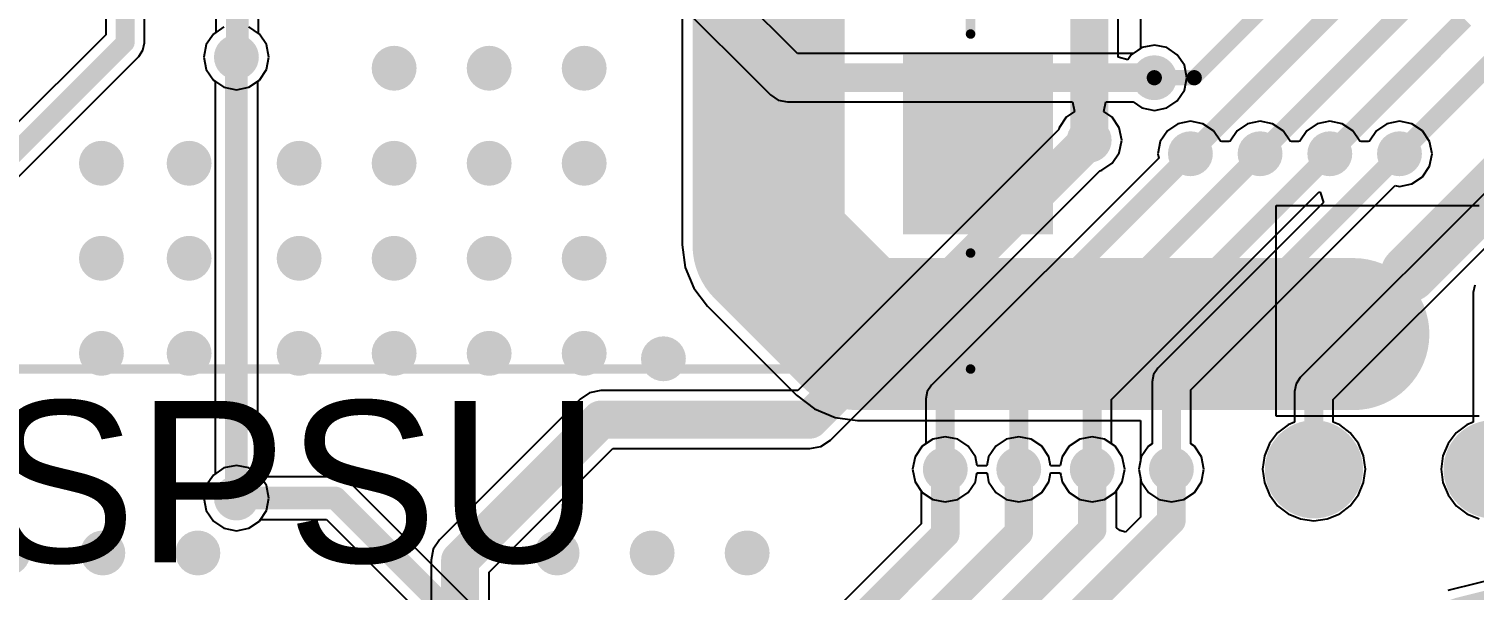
# Model space of a CAD drawing. Header units: millimetres. Extents: x -3 to 5381, y -54 to 5355.
# Drawn here: x 15.8 to 35.12, y -25.06 to -17.56 of the extents above; entities that cross this region are included whole.
import ezdxf

# ---------------------------------------------------------------- set-up
doc = ezdxf.new("R2010")
doc.units = ezdxf.units.MM
for name, color, linetype in [('BottomLayer', 5, 'Continuous'), ('BottomSolder', 6, 'Continuous'), ('Mechanical2', 216, 'Continuous'), ('PadHoleLayer', 156, 'Continuous'), ('TopLayer', 1, 'Continuous'), ('TopOverlay', 2, 'Continuous'), ('TopPaste', 8, 'Continuous'), ('TopSolder', 216, 'Continuous'), ('ViaHoleLayer', 16, 'Continuous')]:
    doc.layers.add(name, color=color, linetype=linetype)
doc.styles.add('Arial', font='', dxfattribs={"height": 0.2})
doc.styles.get('Arial').set_extended_font_data('Arial')

# ---------------------------------------------------------------- blocks, each defined once
blk = doc.blocks.new('TH_0_75_0_6_14')
at = {"layer": 'BottomLayer'}
h = blk.add_hatch(color=5, dxfattribs=at)
edge = h.paths.add_edge_path()
edge.add_arc((0, 0), 0.554, 0, 360)
at = {"layer": 'BottomSolder'}
h = blk.add_hatch(color=6, dxfattribs=at)
edge = h.paths.add_edge_path()
edge.add_arc((0, 0), 0.656, 0, 360)
at = {"layer": 'PadHoleLayer'}
h = blk.add_hatch(color=156, dxfattribs=at)
edge = h.paths.add_edge_path()
edge.add_arc((0, 0), 0.3, 0, 360)
at = {"layer": 'TopLayer'}
h = blk.add_hatch(color=1, dxfattribs=at)
edge = h.paths.add_edge_path()
edge.add_arc((0, 0), 0.554, 0, 360)
at = {"layer": 'TopSolder'}
h = blk.add_hatch(color=216, dxfattribs=at)
edge = h.paths.add_edge_path()
edge.add_arc((0, 0), 0.656, 0, 360)
blk = doc.blocks.new('TH_0_75_0_6_15')
at = {"layer": 'BottomLayer'}
h = blk.add_hatch(color=5, dxfattribs=at)
edge = h.paths.add_edge_path()
edge.add_arc((0, 0), 0.554, 0, 360)
at = {"layer": 'BottomSolder'}
h = blk.add_hatch(color=6, dxfattribs=at)
edge = h.paths.add_edge_path()
edge.add_arc((0, 0), 0.656, 0, 360)
at = {"layer": 'PadHoleLayer'}
h = blk.add_hatch(color=156, dxfattribs=at)
edge = h.paths.add_edge_path()
edge.add_arc((0, 0), 0.3, 0, 360)
at = {"layer": 'TopLayer'}
h = blk.add_hatch(color=1, dxfattribs=at)
edge = h.paths.add_edge_path()
edge.add_arc((0, 0), 0.554, 0, 360)
at = {"layer": 'TopSolder'}
h = blk.add_hatch(color=216, dxfattribs=at)
edge = h.paths.add_edge_path()
edge.add_arc((0, 0), 0.656, 0, 360)
blk = doc.blocks.new('FH12_30S_0_5SH_55__45')
at = {"layer": 'TopLayer'}
blk.add_hatch(color=1, dxfattribs=at).paths.add_polyline_path([(8.25, -0.525), (10.05, -0.525), (10.05, -2.725), (8.25, -2.725)])
at = {"layer": 'TopPaste'}
blk.add_hatch(color=8, dxfattribs=at).paths.add_polyline_path([(8.25, -0.525), (10.05, -0.525), (10.05, -2.725), (8.25, -2.725)])
at = {"layer": 'TopSolder'}
blk.add_hatch(color=216, dxfattribs=at).paths.add_polyline_path([(8.148, -0.423), (10.152, -0.423), (10.152, -2.827), (8.148, -2.827)])
at = {"layer": 'TopOverlay', "const_width": 0.127}
for points in [[(9.05, -0.148), (9.05, 0.975)], [(9.05, -4.625), (9.05, -3.075)], [(-9.05, -4.625), (9.05, -4.625)]]:
    blk.add_lwpolyline(points, dxfattribs=at)
at = {"layer": 'TopOverlay', "const_width": 0.0635}
for points in [[(9.018, -0.148, 1), (9.082, -0.148, 1)], [(9.018, -3.075, 1), (9.082, -3.075, 1)], [(9.018, -4.625, 1), (9.082, -4.625, 1)], [(9.018, -4.625, 1), (9.082, -4.625, 1)]]:
    blk.add_lwpolyline(points, format="xyb", close=True, dxfattribs=at)

msp = doc.modelspace()

# ---------------------------------------------------------------- hatches: boundary and pattern name
at = {"layer": 'BottomLayer'}
h = msp.add_hatch(color=5, dxfattribs=at)
edge = h.paths.add_edge_path()
edge.add_arc((18.575, -17.94), 0.3, 0, 360)
h = msp.add_hatch(color=5, dxfattribs=at)
edge = h.paths.add_edge_path()
edge.add_arc((20.683, -18.088), 0.3, 0, 360)
h = msp.add_hatch(color=5, dxfattribs=at)
edge = h.paths.add_edge_path()
edge.add_arc((21.953, -18.088), 0.3, 0, 360)
h = msp.add_hatch(color=5, dxfattribs=at)
edge = h.paths.add_edge_path()
edge.add_arc((23.223, -18.088), 0.3, 0, 360)
h = msp.add_hatch(color=5, dxfattribs=at)
edge = h.paths.add_edge_path()
edge.add_arc((30.843, -18.215), 0.3, 0, 360)
h = msp.add_hatch(color=5, dxfattribs=at)
edge = h.paths.add_edge_path()
edge.add_arc((29.972, -19.05), 0.3, 0, 360)
h = msp.add_hatch(color=5, dxfattribs=at)
edge = h.paths.add_edge_path()
edge.add_arc((16.771, -19.358), 0.3, 0, 360)
h = msp.add_hatch(color=5, dxfattribs=at)
edge = h.paths.add_edge_path()
edge.add_arc((17.943, -19.358), 0.3, 0, 360)
h = msp.add_hatch(color=5, dxfattribs=at)
edge = h.paths.add_edge_path()
edge.add_arc((19.413, -19.358), 0.3, 0, 360)
h = msp.add_hatch(color=5, dxfattribs=at)
edge = h.paths.add_edge_path()
edge.add_arc((20.683, -19.358), 0.3, 0, 360)
h = msp.add_hatch(color=5, dxfattribs=at)
edge = h.paths.add_edge_path()
edge.add_arc((21.953, -19.358), 0.3, 0, 360)
h = msp.add_hatch(color=5, dxfattribs=at)
edge = h.paths.add_edge_path()
edge.add_arc((23.223, -19.358), 0.3, 0, 360)
h = msp.add_hatch(color=5, dxfattribs=at)
edge = h.paths.add_edge_path()
edge.add_arc((31.325, -19.231), 0.3, 0, 360)
h = msp.add_hatch(color=5, dxfattribs=at)
edge = h.paths.add_edge_path()
edge.add_arc((32.256, -19.231), 0.3, 0, 360)
h = msp.add_hatch(color=5, dxfattribs=at)
edge = h.paths.add_edge_path()
edge.add_arc((33.188, -19.231), 0.3, 0, 360)
h = msp.add_hatch(color=5, dxfattribs=at)
edge = h.paths.add_edge_path()
edge.add_arc((34.119, -19.231), 0.3, 0, 360)
h = msp.add_hatch(color=5, dxfattribs=at)
edge = h.paths.add_edge_path()
edge.add_arc((16.771, -20.628), 0.3, 0, 360)
h = msp.add_hatch(color=5, dxfattribs=at)
edge = h.paths.add_edge_path()
edge.add_arc((17.943, -20.628), 0.3, 0, 360)
h = msp.add_hatch(color=5, dxfattribs=at)
edge = h.paths.add_edge_path()
edge.add_arc((19.413, -20.628), 0.3, 0, 360)
h = msp.add_hatch(color=5, dxfattribs=at)
edge = h.paths.add_edge_path()
edge.add_arc((20.683, -20.628), 0.3, 0, 360)
h = msp.add_hatch(color=5, dxfattribs=at)
edge = h.paths.add_edge_path()
edge.add_arc((21.953, -20.628), 0.3, 0, 360)
h = msp.add_hatch(color=5, dxfattribs=at)
edge = h.paths.add_edge_path()
edge.add_arc((23.223, -20.628), 0.3, 0, 360)
h = msp.add_hatch(color=5, dxfattribs=at)
edge = h.paths.add_edge_path()
edge.add_arc((16.771, -21.898), 0.3, 0, 360)
h = msp.add_hatch(color=5, dxfattribs=at)
edge = h.paths.add_edge_path()
edge.add_arc((17.943, -21.898), 0.3, 0, 360)
h = msp.add_hatch(color=5, dxfattribs=at)
edge = h.paths.add_edge_path()
edge.add_arc((19.413, -21.898), 0.3, 0, 360)
h = msp.add_hatch(color=5, dxfattribs=at)
edge = h.paths.add_edge_path()
edge.add_arc((20.683, -21.898), 0.3, 0, 360)
h = msp.add_hatch(color=5, dxfattribs=at)
edge = h.paths.add_edge_path()
edge.add_arc((21.953, -21.898), 0.3, 0, 360)
h = msp.add_hatch(color=5, dxfattribs=at)
edge = h.paths.add_edge_path()
edge.add_arc((23.223, -21.898), 0.3, 0, 360)
h = msp.add_hatch(color=5, dxfattribs=at)
edge = h.paths.add_edge_path()
edge.add_arc((24.282, -21.971), 0.3, 0, 360)
h = msp.add_hatch(color=5, dxfattribs=at)
edge = h.paths.add_edge_path()
edge.add_arc((28.049, -23.448), 0.3, 0, 360)
h = msp.add_hatch(color=5, dxfattribs=at)
edge = h.paths.add_edge_path()
edge.add_arc((29.031, -23.448), 0.3, 0, 360)
h = msp.add_hatch(color=5, dxfattribs=at)
edge = h.paths.add_edge_path()
edge.add_arc((30.013, -23.448), 0.3, 0, 360)
h = msp.add_hatch(color=5, dxfattribs=at)
edge = h.paths.add_edge_path()
edge.add_arc((31.071, -23.448), 0.3, 0, 360)
h = msp.add_hatch(color=5, dxfattribs=at)
edge = h.paths.add_edge_path()
edge.add_arc((18.575, -23.832), 0.3, 0, 360)
h = msp.add_hatch(color=5, dxfattribs=at)
edge = h.paths.add_edge_path()
edge.add_arc((15.52, -24.566), 0.3, 0, 360)
h = msp.add_hatch(color=5, dxfattribs=at)
edge = h.paths.add_edge_path()
edge.add_arc((16.79, -24.566), 0.3, 0, 360)
h = msp.add_hatch(color=5, dxfattribs=at)
edge = h.paths.add_edge_path()
edge.add_arc((18.06, -24.566), 0.3, 0, 360)
h = msp.add_hatch(color=5, dxfattribs=at)
edge = h.paths.add_edge_path()
edge.add_arc((22.861, -24.566), 0.3, 0, 360)
h = msp.add_hatch(color=5, dxfattribs=at)
edge = h.paths.add_edge_path()
edge.add_arc((24.131, -24.566), 0.3, 0, 360)
h = msp.add_hatch(color=5, dxfattribs=at)
edge = h.paths.add_edge_path()
edge.add_arc((25.401, -24.566), 0.3, 0, 360)
at = {"layer": 'TopLayer'}
h = msp.add_hatch(color=1, dxfattribs=at)
edge = h.paths.add_edge_path()
edge.add_arc((18.575, -17.94), 0.3, 0, 360)
h = msp.add_hatch(color=1, dxfattribs=at)
edge = h.paths.add_edge_path()
edge.add_arc((20.683, -18.088), 0.3, 0, 360)
h = msp.add_hatch(color=1, dxfattribs=at)
edge = h.paths.add_edge_path()
edge.add_arc((21.953, -18.088), 0.3, 0, 360)
h = msp.add_hatch(color=1, dxfattribs=at)
edge = h.paths.add_edge_path()
edge.add_arc((23.223, -18.088), 0.3, 0, 360)
h = msp.add_hatch(color=1, dxfattribs=at)
edge = h.paths.add_edge_path()
edge.add_arc((30.843, -18.215), 0.3, 0, 360)
h = msp.add_hatch(color=1, dxfattribs=at)
edge = h.paths.add_edge_path()
edge.add_arc((29.972, -19.05), 0.3, 0, 360)
h = msp.add_hatch(color=1, dxfattribs=at)
edge = h.paths.add_edge_path()
edge.add_arc((16.771, -19.358), 0.3, 0, 360)
h = msp.add_hatch(color=1, dxfattribs=at)
edge = h.paths.add_edge_path()
edge.add_arc((17.943, -19.358), 0.3, 0, 360)
h = msp.add_hatch(color=1, dxfattribs=at)
edge = h.paths.add_edge_path()
edge.add_arc((19.413, -19.358), 0.3, 0, 360)
h = msp.add_hatch(color=1, dxfattribs=at)
edge = h.paths.add_edge_path()
edge.add_arc((20.683, -19.358), 0.3, 0, 360)
h = msp.add_hatch(color=1, dxfattribs=at)
edge = h.paths.add_edge_path()
edge.add_arc((21.953, -19.358), 0.3, 0, 360)
h = msp.add_hatch(color=1, dxfattribs=at)
edge = h.paths.add_edge_path()
edge.add_arc((23.223, -19.358), 0.3, 0, 360)
h = msp.add_hatch(color=1, dxfattribs=at)
edge = h.paths.add_edge_path()
edge.add_arc((31.325, -19.231), 0.3, 0, 360)
h = msp.add_hatch(color=1, dxfattribs=at)
edge = h.paths.add_edge_path()
edge.add_arc((32.256, -19.231), 0.3, 0, 360)
h = msp.add_hatch(color=1, dxfattribs=at)
edge = h.paths.add_edge_path()
edge.add_arc((33.188, -19.231), 0.3, 0, 360)
h = msp.add_hatch(color=1, dxfattribs=at)
edge = h.paths.add_edge_path()
edge.add_arc((34.119, -19.231), 0.3, 0, 360)
h = msp.add_hatch(color=1, dxfattribs=at)
edge = h.paths.add_edge_path()
edge.add_arc((16.771, -20.628), 0.3, 0, 360)
h = msp.add_hatch(color=1, dxfattribs=at)
edge = h.paths.add_edge_path()
edge.add_arc((17.943, -20.628), 0.3, 0, 360)
h = msp.add_hatch(color=1, dxfattribs=at)
edge = h.paths.add_edge_path()
edge.add_arc((19.413, -20.628), 0.3, 0, 360)
h = msp.add_hatch(color=1, dxfattribs=at)
edge = h.paths.add_edge_path()
edge.add_arc((20.683, -20.628), 0.3, 0, 360)
h = msp.add_hatch(color=1, dxfattribs=at)
edge = h.paths.add_edge_path()
edge.add_arc((21.953, -20.628), 0.3, 0, 360)
h = msp.add_hatch(color=1, dxfattribs=at)
edge = h.paths.add_edge_path()
edge.add_arc((23.223, -20.628), 0.3, 0, 360)
h = msp.add_hatch(color=1, dxfattribs=at)
edge = h.paths.add_edge_path()
edge.add_arc((16.771, -21.898), 0.3, 0, 360)
h = msp.add_hatch(color=1, dxfattribs=at)
edge = h.paths.add_edge_path()
edge.add_arc((17.943, -21.898), 0.3, 0, 360)
h = msp.add_hatch(color=1, dxfattribs=at)
edge = h.paths.add_edge_path()
edge.add_arc((19.413, -21.898), 0.3, 0, 360)
h = msp.add_hatch(color=1, dxfattribs=at)
edge = h.paths.add_edge_path()
edge.add_arc((20.683, -21.898), 0.3, 0, 360)
h = msp.add_hatch(color=1, dxfattribs=at)
edge = h.paths.add_edge_path()
edge.add_arc((21.953, -21.898), 0.3, 0, 360)
h = msp.add_hatch(color=1, dxfattribs=at)
edge = h.paths.add_edge_path()
edge.add_arc((23.223, -21.898), 0.3, 0, 360)
h = msp.add_hatch(color=1, dxfattribs=at)
edge = h.paths.add_edge_path()
edge.add_arc((24.282, -21.971), 0.3, 0, 360)
h = msp.add_hatch(color=1, dxfattribs=at)
edge = h.paths.add_edge_path()
edge.add_arc((28.049, -23.448), 0.3, 0, 360)
h = msp.add_hatch(color=1, dxfattribs=at)
edge = h.paths.add_edge_path()
edge.add_arc((29.031, -23.448), 0.3, 0, 360)
h = msp.add_hatch(color=1, dxfattribs=at)
edge = h.paths.add_edge_path()
edge.add_arc((30.013, -23.448), 0.3, 0, 360)
h = msp.add_hatch(color=1, dxfattribs=at)
edge = h.paths.add_edge_path()
edge.add_arc((31.071, -23.448), 0.3, 0, 360)
h = msp.add_hatch(color=1, dxfattribs=at)
edge = h.paths.add_edge_path()
edge.add_arc((18.575, -23.832), 0.3, 0, 360)
h = msp.add_hatch(color=1, dxfattribs=at)
edge = h.paths.add_edge_path()
edge.add_arc((15.52, -24.566), 0.3, 0, 360)
h = msp.add_hatch(color=1, dxfattribs=at)
edge = h.paths.add_edge_path()
edge.add_arc((16.79, -24.566), 0.3, 0, 360)
h = msp.add_hatch(color=1, dxfattribs=at)
edge = h.paths.add_edge_path()
edge.add_arc((18.06, -24.566), 0.3, 0, 360)
h = msp.add_hatch(color=1, dxfattribs=at)
edge = h.paths.add_edge_path()
edge.add_arc((22.861, -24.566), 0.3, 0, 360)
h = msp.add_hatch(color=1, dxfattribs=at)
edge = h.paths.add_edge_path()
edge.add_arc((24.131, -24.566), 0.3, 0, 360)
h = msp.add_hatch(color=1, dxfattribs=at)
edge = h.paths.add_edge_path()
edge.add_arc((25.401, -24.566), 0.3, 0, 360)
at = {"layer": 'ViaHoleLayer'}
h = msp.add_hatch(color=16, dxfattribs=at)
edge = h.paths.add_edge_path()
edge.add_arc((18.575, -17.94), 0.15, 0, 360)
h = msp.add_hatch(color=16, dxfattribs=at)
edge = h.paths.add_edge_path()
edge.add_arc((20.683, -18.088), 0.15, 0, 360)
h = msp.add_hatch(color=16, dxfattribs=at)
edge = h.paths.add_edge_path()
edge.add_arc((21.953, -18.088), 0.15, 0, 360)
h = msp.add_hatch(color=16, dxfattribs=at)
edge = h.paths.add_edge_path()
edge.add_arc((23.223, -18.088), 0.15, 0, 360)
h = msp.add_hatch(color=16, dxfattribs=at)
edge = h.paths.add_edge_path()
edge.add_arc((30.843, -18.215), 0.15, 0, 360)
h = msp.add_hatch(color=16, dxfattribs=at)
edge = h.paths.add_edge_path()
edge.add_arc((29.972, -19.05), 0.15, 0, 360)
h = msp.add_hatch(color=16, dxfattribs=at)
edge = h.paths.add_edge_path()
edge.add_arc((31.325, -19.231), 0.15, 0, 360)
h = msp.add_hatch(color=16, dxfattribs=at)
edge = h.paths.add_edge_path()
edge.add_arc((32.256, -19.231), 0.15, 0, 360)
h = msp.add_hatch(color=16, dxfattribs=at)
edge = h.paths.add_edge_path()
edge.add_arc((33.188, -19.231), 0.15, 0, 360)
h = msp.add_hatch(color=16, dxfattribs=at)
edge = h.paths.add_edge_path()
edge.add_arc((34.119, -19.231), 0.15, 0, 360)
h = msp.add_hatch(color=16, dxfattribs=at)
edge = h.paths.add_edge_path()
edge.add_arc((16.771, -19.358), 0.15, 0, 360)
h = msp.add_hatch(color=16, dxfattribs=at)
edge = h.paths.add_edge_path()
edge.add_arc((17.943, -19.358), 0.15, 0, 360)
h = msp.add_hatch(color=16, dxfattribs=at)
edge = h.paths.add_edge_path()
edge.add_arc((19.413, -19.358), 0.15, 0, 360)
h = msp.add_hatch(color=16, dxfattribs=at)
edge = h.paths.add_edge_path()
edge.add_arc((20.683, -19.358), 0.15, 0, 360)
h = msp.add_hatch(color=16, dxfattribs=at)
edge = h.paths.add_edge_path()
edge.add_arc((21.953, -19.358), 0.15, 0, 360)
h = msp.add_hatch(color=16, dxfattribs=at)
edge = h.paths.add_edge_path()
edge.add_arc((23.223, -19.358), 0.15, 0, 360)
h = msp.add_hatch(color=16, dxfattribs=at)
edge = h.paths.add_edge_path()
edge.add_arc((16.771, -20.628), 0.15, 0, 360)
h = msp.add_hatch(color=16, dxfattribs=at)
edge = h.paths.add_edge_path()
edge.add_arc((17.943, -20.628), 0.15, 0, 360)
h = msp.add_hatch(color=16, dxfattribs=at)
edge = h.paths.add_edge_path()
edge.add_arc((19.413, -20.628), 0.15, 0, 360)
h = msp.add_hatch(color=16, dxfattribs=at)
edge = h.paths.add_edge_path()
edge.add_arc((20.683, -20.628), 0.15, 0, 360)
h = msp.add_hatch(color=16, dxfattribs=at)
edge = h.paths.add_edge_path()
edge.add_arc((21.953, -20.628), 0.15, 0, 360)
h = msp.add_hatch(color=16, dxfattribs=at)
edge = h.paths.add_edge_path()
edge.add_arc((23.223, -20.628), 0.15, 0, 360)
h = msp.add_hatch(color=16, dxfattribs=at)
edge = h.paths.add_edge_path()
edge.add_arc((16.771, -21.898), 0.15, 0, 360)
h = msp.add_hatch(color=16, dxfattribs=at)
edge = h.paths.add_edge_path()
edge.add_arc((17.943, -21.898), 0.15, 0, 360)
h = msp.add_hatch(color=16, dxfattribs=at)
edge = h.paths.add_edge_path()
edge.add_arc((19.413, -21.898), 0.15, 0, 360)
h = msp.add_hatch(color=16, dxfattribs=at)
edge = h.paths.add_edge_path()
edge.add_arc((20.683, -21.898), 0.15, 0, 360)
h = msp.add_hatch(color=16, dxfattribs=at)
edge = h.paths.add_edge_path()
edge.add_arc((21.953, -21.898), 0.15, 0, 360)
h = msp.add_hatch(color=16, dxfattribs=at)
edge = h.paths.add_edge_path()
edge.add_arc((23.223, -21.898), 0.15, 0, 360)
h = msp.add_hatch(color=16, dxfattribs=at)
edge = h.paths.add_edge_path()
edge.add_arc((24.282, -21.971), 0.15, 0, 360)
h = msp.add_hatch(color=16, dxfattribs=at)
edge = h.paths.add_edge_path()
edge.add_arc((28.049, -23.448), 0.15, 0, 360)
h = msp.add_hatch(color=16, dxfattribs=at)
edge = h.paths.add_edge_path()
edge.add_arc((29.031, -23.448), 0.15, 0, 360)
h = msp.add_hatch(color=16, dxfattribs=at)
edge = h.paths.add_edge_path()
edge.add_arc((30.013, -23.448), 0.15, 0, 360)
h = msp.add_hatch(color=16, dxfattribs=at)
edge = h.paths.add_edge_path()
edge.add_arc((31.071, -23.448), 0.15, 0, 360)
h = msp.add_hatch(color=16, dxfattribs=at)
edge = h.paths.add_edge_path()
edge.add_arc((18.575, -23.832), 0.15, 0, 360)
h = msp.add_hatch(color=16, dxfattribs=at)
edge = h.paths.add_edge_path()
edge.add_arc((16.79, -24.566), 0.15, 0, 360)
h = msp.add_hatch(color=16, dxfattribs=at)
edge = h.paths.add_edge_path()
edge.add_arc((18.06, -24.566), 0.15, 0, 360)
h = msp.add_hatch(color=16, dxfattribs=at)
edge = h.paths.add_edge_path()
edge.add_arc((22.861, -24.566), 0.15, 0, 360)
h = msp.add_hatch(color=16, dxfattribs=at)
edge = h.paths.add_edge_path()
edge.add_arc((24.131, -24.566), 0.15, 0, 360)
h = msp.add_hatch(color=16, dxfattribs=at)
edge = h.paths.add_edge_path()
edge.add_arc((25.401, -24.566), 0.15, 0, 360)

# ---------------------------------------------------------------- linework, layer by layer
at = {"layer": 'BottomLayer'}
for p, q in [((26.074, -17.892), (23.705, -15.523)), ((23.342, -16.075), (25.711, -18.444)), ((38.105, -16.911), (32.793, -22.223)), ((33.235, -22.514), (38.839, -16.91)), ((18.409, -17.537), (18.267, -17.632)), ((18.883, -17.632), (18.742, -17.537)), ((18.267, -17.632), (18.173, -17.773)), ((18.977, -17.773), (18.883, -17.632)), ((18.173, -17.773), (18.14, -17.94)), ((18.14, -17.94), (18.173, -18.106)), ((19.01, -17.94), (18.977, -17.773)), ((18.977, -18.106), (19.01, -17.94)), ((30.558, -17.892), (26.074, -17.892)), ((30.676, -17.813), (30.558, -17.892)), ((30.843, -17.78), (30.676, -17.813)), ((31.009, -17.813), (30.843, -17.78)), ((31.15, -17.908), (31.009, -17.813)), ((31.245, -18.049), (31.15, -17.908)), ((18.173, -18.106), (18.267, -18.247)), ((18.883, -18.247), (18.977, -18.106)), ((31.278, -18.215), (31.245, -18.049)), ((18.267, -18.247), (18.29, -18.263)), ((18.29, -18.263), (18.29, -23.509)), ((18.86, -18.263), (18.883, -18.247)), ((18.86, -23.509), (18.86, -18.263)), ((31.245, -18.382), (31.278, -18.215)), ((25.711, -18.444), (25.816, -18.514)), ((25.816, -18.514), (25.94, -18.539)), ((25.94, -18.539), (29.75, -18.539)), ((29.75, -18.539), (29.778, -18.666)), ((30.166, -18.666), (30.194, -18.539)), ((30.194, -18.539), (30.558, -18.539)), ((30.558, -18.539), (30.676, -18.618)), ((31.009, -18.618), (31.15, -18.523)), ((31.15, -18.523), (31.245, -18.382)), ((29.778, -18.666), (29.664, -18.742)), ((30.28, -18.742), (30.166, -18.666)), ((30.676, -18.618), (30.843, -18.651)), ((30.843, -18.651), (31.009, -18.618)), ((29.565, -18.908), (26.077, -22.395)), ((29.57, -18.883), (29.565, -18.908)), ((29.664, -18.742), (29.57, -18.883)), ((30.374, -18.883), (30.28, -18.742)), ((30.407, -19.05), (30.374, -18.883)), ((31.017, -18.924), (30.923, -19.065)), ((31.159, -18.829), (31.017, -18.924)), ((31.325, -18.796), (31.159, -18.829)), ((31.492, -18.829), (31.325, -18.796)), ((31.633, -18.924), (31.492, -18.829)), ((31.725, -19.062), (31.633, -18.924)), ((31.949, -18.924), (31.856, -19.062)), ((32.09, -18.829), (31.949, -18.924)), ((32.256, -18.796), (32.09, -18.829)), ((32.423, -18.829), (32.256, -18.796)), ((32.564, -18.924), (32.423, -18.829)), ((32.657, -19.062), (32.564, -18.924)), ((32.88, -18.924), (32.788, -19.062)), ((33.021, -18.829), (32.88, -18.924)), ((33.188, -18.796), (33.021, -18.829)), ((33.354, -18.829), (33.188, -18.796)), ((33.496, -18.924), (33.354, -18.829)), ((33.588, -19.062), (33.496, -18.924)), ((33.811, -18.924), (33.719, -19.062)), ((33.952, -18.829), (33.811, -18.924)), ((34.119, -18.796), (33.952, -18.829)), ((34.286, -18.829), (34.119, -18.796)), ((34.427, -18.924), (34.286, -18.829)), ((34.521, -19.065), (34.427, -18.924)), ((30.374, -19.217), (30.407, -19.05)), ((30.923, -19.065), (30.89, -19.231)), ((31.743, -19.065), (31.725, -19.062)), ((31.839, -19.065), (31.743, -19.065)), ((31.856, -19.062), (31.839, -19.065)), ((32.674, -19.065), (32.657, -19.062)), ((32.77, -19.065), (32.674, -19.065)), ((32.788, -19.062), (32.77, -19.065)), ((33.606, -19.065), (33.588, -19.062)), ((33.701, -19.065), (33.606, -19.065)), ((33.719, -19.062), (33.701, -19.065)), ((34.554, -19.231), (34.521, -19.065)), ((30.901, -19.289), (27.865, -22.325)), ((30.28, -19.358), (30.374, -19.217)), ((30.89, -19.231), (30.901, -19.289)), ((34.521, -19.398), (34.554, -19.231)), ((26.513, -23.058), (30.114, -19.457)), ((30.114, -19.457), (30.139, -19.452)), ((30.139, -19.452), (30.28, -19.358)), ((34.427, -19.539), (34.521, -19.398)), ((31.33, -22.387), (34.061, -19.655)), ((34.061, -19.655), (34.119, -19.667)), ((34.119, -19.667), (34.286, -19.634)), ((34.286, -19.634), (34.427, -19.539)), ((30.272, -22.514), (33.044, -19.742)), ((33.102, -19.882), (30.888, -22.096)), ((33.044, -19.742), (33.06, -19.745)), ((33.06, -19.745), (33.102, -19.882)), ((35.124, -20.986), (35.105, -21.086)), ((35.105, -21.086), (35.105, -22.818)), ((30.832, -22.18), (30.812, -22.279)), ((30.888, -22.096), (30.832, -22.18)), ((23.444, -22.395), (23.296, -22.425)), ((26.077, -22.395), (23.444, -22.395)), ((27.865, -22.325), (27.809, -22.409)), ((30.812, -22.279), (30.812, -23.107)), ((31.33, -23.107), (31.33, -22.387)), ((32.737, -22.307), (32.717, -22.406)), ((32.793, -22.223), (32.737, -22.307)), ((23.17, -22.509), (21.29, -24.389)), ((23.296, -22.425), (23.17, -22.509)), ((27.809, -22.409), (27.79, -22.508)), ((27.79, -22.508), (27.79, -23.107)), ((30.272, -23.107), (30.272, -22.514)), ((32.717, -22.406), (32.717, -22.818)), ((33.235, -22.818), (33.235, -22.514)), ((32.49, -22.962), (32.381, -23.104)), ((32.633, -22.853), (32.49, -22.962)), ((32.717, -22.818), (32.633, -22.853)), ((33.32, -22.853), (33.235, -22.818)), ((33.462, -22.962), (33.32, -22.853)), ((33.571, -23.104), (33.462, -22.962)), ((34.878, -22.962), (34.769, -23.104)), ((35.02, -22.853), (34.878, -22.962)), ((35.105, -22.818), (35.02, -22.853)), ((21.953, -24.824), (23.605, -23.172)), ((23.605, -23.172), (26.238, -23.172)), ((26.238, -23.172), (26.387, -23.143)), ((26.387, -23.143), (26.513, -23.058)), ((27.741, -23.14), (27.646, -23.281)), ((27.79, -23.107), (27.741, -23.14)), ((30.321, -23.14), (30.272, -23.107)), ((30.415, -23.281), (30.321, -23.14)), ((30.763, -23.14), (30.669, -23.281)), ((30.812, -23.107), (30.763, -23.14)), ((31.379, -23.14), (31.33, -23.107)), ((31.473, -23.281), (31.379, -23.14)), ((32.381, -23.104), (32.313, -23.27)), ((33.64, -23.27), (33.571, -23.104)), ((34.769, -23.104), (34.7, -23.27)), ((27.646, -23.281), (27.613, -23.448)), ((30.448, -23.448), (30.415, -23.281)), ((30.669, -23.281), (30.636, -23.448)), ((31.506, -23.448), (31.473, -23.281)), ((32.313, -23.27), (32.289, -23.448)), ((33.663, -23.448), (33.64, -23.27)), ((34.7, -23.27), (34.677, -23.448)), ((18.267, -23.525), (18.173, -23.666)), ((18.29, -23.509), (18.267, -23.525)), ((18.883, -23.525), (18.86, -23.509)), ((18.977, -23.666), (18.883, -23.525)), ((27.613, -23.448), (27.646, -23.614)), ((28.451, -23.614), (28.468, -23.527)), ((28.468, -23.527), (28.475, -23.493)), ((28.475, -23.493), (28.604, -23.493)), ((28.604, -23.493), (28.611, -23.527)), ((28.611, -23.527), (28.628, -23.614)), ((29.433, -23.614), (29.45, -23.527)), ((29.45, -23.527), (29.457, -23.493)), ((29.457, -23.493), (29.586, -23.493)), ((29.586, -23.493), (29.593, -23.527)), ((29.593, -23.527), (29.611, -23.614)), ((30.415, -23.614), (30.448, -23.448)), ((30.636, -23.448), (30.669, -23.614)), ((31.473, -23.614), (31.506, -23.448)), ((32.289, -23.448), (32.313, -23.626)), ((33.64, -23.626), (33.663, -23.448)), ((34.677, -23.448), (34.7, -23.626)), ((18.173, -23.666), (18.14, -23.832)), ((19.01, -23.832), (18.977, -23.666)), ((27.646, -23.614), (27.741, -23.756)), ((27.741, -23.756), (27.882, -23.85)), ((28.215, -23.85), (28.356, -23.756)), ((28.356, -23.756), (28.451, -23.614)), ((28.628, -23.614), (28.723, -23.756)), ((28.723, -23.756), (28.864, -23.85)), ((29.197, -23.85), (29.338, -23.756)), ((29.338, -23.756), (29.433, -23.614)), ((29.611, -23.614), (29.705, -23.756)), ((29.705, -23.756), (29.846, -23.85)), ((30.179, -23.85), (30.321, -23.756)), ((30.321, -23.756), (30.415, -23.614)), ((30.669, -23.614), (30.763, -23.756)), ((30.763, -23.756), (30.905, -23.85)), ((31.238, -23.85), (31.379, -23.756)), ((31.379, -23.756), (31.473, -23.614)), ((32.313, -23.626), (32.381, -23.791)), ((33.571, -23.791), (33.64, -23.626)), ((34.7, -23.626), (34.769, -23.791)), ((18.14, -23.832), (18.173, -23.999)), ((18.977, -23.999), (19.01, -23.832)), ((27.882, -23.85), (28.049, -23.883)), ((28.049, -23.883), (28.215, -23.85)), ((28.864, -23.85), (29.031, -23.883)), ((29.031, -23.883), (29.197, -23.85)), ((29.846, -23.85), (30.013, -23.883)), ((30.013, -23.883), (30.179, -23.85)), ((30.905, -23.85), (31.071, -23.883)), ((31.071, -23.883), (31.238, -23.85)), ((32.381, -23.791), (32.49, -23.934)), ((32.49, -23.934), (32.633, -24.043)), ((33.32, -24.043), (33.462, -23.934)), ((33.462, -23.934), (33.571, -23.791)), ((34.769, -23.791), (34.878, -23.934)), ((34.878, -23.934), (35.02, -24.043)), ((18.173, -23.999), (18.267, -24.14)), ((18.267, -24.14), (18.409, -24.235)), ((18.742, -24.235), (18.883, -24.14)), ((18.883, -24.14), (18.977, -23.999)), ((32.633, -24.043), (32.798, -24.111)), ((32.798, -24.111), (32.976, -24.135)), ((32.976, -24.135), (33.154, -24.111)), ((33.154, -24.111), (33.32, -24.043)), ((35.02, -24.043), (35.186, -24.111)), ((18.409, -24.235), (18.575, -24.268)), ((18.575, -24.268), (18.742, -24.235)), ((21.206, -24.515), (21.176, -24.663)), ((21.29, -24.389), (21.206, -24.515)), ((21.176, -24.663), (21.176, -37.71)), ((21.953, -32.551), (21.953, -24.824)), ((35.56, -24.87), (34.765, -25.066))]:
    msp.add_line(p, q, dxfattribs=at)
for points, const_width in [([(23.477, -15.752), (25.94, -18.215)], 0.381), ([(32.976, -22.406), (38.717, -16.666)], 0.254), ([(18.575, -23.832), (18.575, -17.94)], 0.305), ([(25.94, -18.215), (30.843, -18.215)], 0.381), ([(26.238, -22.784), (29.972, -19.05)], 0.508), ([(28.049, -22.508), (31.325, -19.231)], 0.254), ([(29.031, -22.457), (32.256, -19.231)], 0.254), ([(30.013, -22.406), (33.188, -19.231)], 0.254), ([(31.071, -22.279), (34.119, -19.231)], 0.254), ([(31.071, -23.448), (31.071, -22.279)], 0.254), ([(28.049, -23.448), (28.049, -22.508)], 0.254), ([(29.031, -23.448), (29.031, -22.457)], 0.254), ([(30.013, -23.448), (30.013, -22.406)], 0.254), ([(32.976, -23.448), (32.976, -22.406)], 0.254), ([(21.565, -24.663), (23.444, -22.784)], 0.508), ([(23.444, -22.784), (26.238, -22.784)], 0.508), ([(21.565, -37.871), (21.565, -24.663)], 0.508)]:
    msp.add_lwpolyline(points, dxfattribs=dict(at, const_width=const_width))
for points, const_width in [([(18.499, -17.94, 1), (18.651, -17.94, 1)], 0.152), ([(25.845, -18.215, 1), (26.036, -18.215, 1)], 0.191), ([(25.845, -18.215, 1), (26.036, -18.215, 1)], 0.191), ([(30.747, -18.215, 1), (30.938, -18.215, 1)], 0.191), ([(29.845, -19.05, 1), (30.099, -19.05, 1)], 0.254), ([(31.262, -19.231, 1), (31.389, -19.231, 1)], 0.127), ([(32.193, -19.231, 1), (32.32, -19.231, 1)], 0.127), ([(33.124, -19.231, 1), (33.251, -19.231, 1)], 0.127), ([(34.056, -19.231, 1), (34.183, -19.231, 1)], 0.127), ([(31.008, -22.279, 1), (31.135, -22.279, 1)], 0.127), ([(31.008, -22.279, 1), (31.135, -22.279, 1)], 0.127), ([(27.985, -22.508, 1), (28.112, -22.508, 1)], 0.127), ([(27.985, -22.508, 1), (28.112, -22.508, 1)], 0.127), ([(28.967, -22.457, 1), (29.094, -22.457, 1)], 0.127), ([(28.967, -22.457, 1), (29.094, -22.457, 1)], 0.127), ([(29.949, -22.406, 1), (30.076, -22.406, 1)], 0.127), ([(29.949, -22.406, 1), (30.076, -22.406, 1)], 0.127), ([(32.913, -22.406, 1), (33.04, -22.406, 1)], 0.127), ([(32.913, -22.406, 1), (33.04, -22.406, 1)], 0.127), ([(23.317, -22.784, 1), (23.571, -22.784, 1)], 0.254), ([(23.317, -22.784, 1), (23.571, -22.784, 1)], 0.254), ([(26.111, -22.784, 1), (26.365, -22.784, 1)], 0.254), ([(26.111, -22.784, 1), (26.365, -22.784, 1)], 0.254), ([(27.985, -23.448, 1), (28.112, -23.448, 1)], 0.127), ([(28.967, -23.448, 1), (29.094, -23.448, 1)], 0.127), ([(29.949, -23.448, 1), (30.076, -23.448, 1)], 0.127), ([(31.008, -23.448, 1), (31.135, -23.448, 1)], 0.127), ([(32.913, -23.448, 1), (33.04, -23.448, 1)], 0.127), ([(18.499, -23.832, 1), (18.651, -23.832, 1)], 0.152), ([(21.438, -24.663, 1), (21.692, -24.663, 1)], 0.254), ([(21.438, -24.663, 1), (21.692, -24.663, 1)], 0.254)]:
    msp.add_lwpolyline(points, format="xyb", close=True, dxfattribs=dict(at, const_width=const_width))
at = {"layer": 'Mechanical2', "const_width": 0.152}
msp.add_lwpolyline([(35.293, -38.279, -0.891253), (36.83, -24.956)], format="xyb", dxfattribs=at)
at = {"layer": 'TopLayer'}
for p, q in [((30.659, -14.816), (30.659, -17.825)), ((18.872, -17.624), (18.872, -15.858)), ((16.828, -16.635), (16.828, -17.64)), ((17.346, -17.747), (17.346, -16.635)), ((18.302, -16.635), (18.302, -17.608)), ((24.534, -16.635), (24.534, -20.45)), ((30.36, -17.94), (30.36, -17.272)), ((16.828, -17.64), (15.51, -18.957)), ((17.326, -17.846), (17.346, -17.747)), ((18.267, -17.632), (18.173, -17.773)), ((18.302, -17.608), (18.267, -17.632)), ((18.883, -17.632), (18.872, -17.624)), ((18.977, -17.773), (18.883, -17.632)), ((15.393, -19.807), (17.27, -17.93)), ((17.27, -17.93), (17.326, -17.846)), ((18.173, -17.773), (18.14, -17.94)), ((18.14, -17.94), (18.173, -18.106)), ((19.01, -17.94), (18.977, -17.773)), ((18.977, -18.106), (19.01, -17.94)), ((30.487, -17.978), (30.36, -17.94)), ((30.535, -17.908), (30.487, -17.978)), ((30.659, -17.825), (30.535, -17.908)), ((18.173, -18.106), (18.267, -18.247)), ((18.883, -18.247), (18.977, -18.106)), ((18.267, -18.247), (18.409, -18.342)), ((18.409, -18.342), (18.575, -18.375)), ((18.575, -18.375), (18.742, -18.342)), ((18.742, -18.342), (18.883, -18.247)), ((32.469, -22.74), (32.469, -19.921)), ((32.469, -19.921), (35.186, -19.921)), ((24.534, -20.45), (24.574, -20.749)), ((24.574, -20.749), (24.689, -21.027)), ((24.689, -21.027), (24.872, -21.266)), ((24.872, -21.266), (26.062, -22.456)), ((26.062, -22.456), (26.301, -22.639)), ((26.301, -22.639), (26.579, -22.754)), ((26.579, -22.754), (26.877, -22.794)), ((35.186, -22.74), (32.469, -22.74)), ((26.877, -22.794), (30.659, -22.794)), ((30.659, -22.794), (30.659, -23.333)), ((27.741, -23.14), (27.646, -23.281)), ((27.882, -23.046), (27.741, -23.14)), ((28.049, -23.012), (27.882, -23.046)), ((28.215, -23.046), (28.049, -23.012)), ((28.356, -23.14), (28.215, -23.046)), ((28.451, -23.281), (28.356, -23.14)), ((28.723, -23.14), (28.628, -23.281)), ((28.864, -23.046), (28.723, -23.14)), ((29.031, -23.012), (28.864, -23.046)), ((29.197, -23.046), (29.031, -23.012)), ((29.338, -23.14), (29.197, -23.046)), ((29.433, -23.281), (29.338, -23.14)), ((29.705, -23.14), (29.611, -23.281)), ((29.846, -23.046), (29.705, -23.14)), ((30.013, -23.012), (29.846, -23.046)), ((30.179, -23.046), (30.013, -23.012)), ((30.321, -23.14), (30.179, -23.046)), ((30.415, -23.281), (30.321, -23.14)), ((27.646, -23.281), (27.613, -23.448)), ((28.475, -23.402), (28.451, -23.281)), ((28.628, -23.281), (28.604, -23.402)), ((29.457, -23.402), (29.433, -23.281)), ((29.611, -23.281), (29.586, -23.402)), ((30.448, -23.448), (30.415, -23.281)), ((30.659, -23.333), (30.636, -23.448)), ((18.267, -23.525), (18.173, -23.666)), ((18.409, -23.43), (18.267, -23.525)), ((18.575, -23.397), (18.409, -23.43)), ((18.742, -23.43), (18.575, -23.397)), ((18.883, -23.525), (18.742, -23.43)), ((18.898, -23.548), (18.883, -23.525)), ((19.899, -23.548), (18.898, -23.548)), ((20.008, -23.569), (19.899, -23.548)), ((19.899, -23.548), (19.899, -23.548)), ((27.613, -23.448), (27.646, -23.614)), ((28.604, -23.402), (28.475, -23.402)), ((29.586, -23.402), (29.457, -23.402)), ((30.415, -23.614), (30.448, -23.448)), ((30.636, -23.448), (30.659, -23.563)), ((30.659, -23.563), (30.659, -24.088)), ((18.173, -23.666), (18.14, -23.832)), ((20.1, -23.631), (20.008, -23.569)), ((22.079, -25.609), (20.1, -23.631)), ((27.646, -23.614), (27.725, -23.732)), ((27.725, -23.732), (27.725, -24.177)), ((30.336, -23.732), (30.415, -23.614)), ((30.336, -24.231), (30.336, -23.732)), ((18.14, -23.832), (18.173, -23.999)), ((18.173, -23.999), (18.267, -24.14)), ((18.267, -24.14), (18.409, -24.235)), ((18.742, -24.235), (18.883, -24.14)), ((18.883, -24.14), (18.898, -24.117)), ((18.898, -24.117), (19.781, -24.117)), ((19.781, -24.117), (21.592, -25.929)), ((30.659, -24.088), (30.459, -24.288)), ((18.409, -24.235), (18.575, -24.268)), ((18.575, -24.268), (18.742, -24.235)), ((27.725, -24.177), (25.483, -26.419)), ((30.387, -24.267), (30.336, -24.231)), ((30.459, -24.288), (30.387, -24.267))]:
    msp.add_line(p, q, dxfattribs=at)
for points, const_width in [([(25.687, -20.45), (25.687, -16.458)], 2.032), ([(17.087, -17.747), (17.087, -15.858)], 0.254), ([(18.587, -17.94), (18.587, -15.858)], 0.305), ([(31.325, -19.231), (33.992, -16.564)], 0.254), ([(31.376, -18.215), (32.519, -17.072)], 0.203), ([(32.256, -19.231), (34.488, -16.999)], 0.254), ([(29.972, -19.05), (29.972, -17.272)], 0.508), ([(33.188, -19.231), (34.989, -17.43)], 0.254), ([(34.119, -19.231), (35.674, -17.677)], 0.254), ([(14.51, -20.324), (17.087, -17.747)], 0.254), ([(30.843, -18.215), (31.376, -18.215)], 0.203), ([(34.249, -20.829), (36.456, -18.622)], 0.762), ([(25.687, -20.45), (26.877, -21.641)], 2.032), ([(26.877, -21.641), (31.852, -21.641)], 2.032), ([(31.852, -21.641), (33.503, -21.641)], 2.032), ([(28.049, -24.311), (28.049, -23.448)], 0.381), ([(29.031, -24.294), (29.031, -23.448)], 0.381), ([(30.013, -24.252), (30.013, -23.448)], 0.381), ([(31.071, -24.134), (31.071, -23.448)], 0.381), ([(18.575, -23.832), (19.899, -23.832)], 0.305), ([(19.899, -23.832), (21.877, -25.811)], 0.305), ([(27.236, -27.969), (31.071, -24.134)], 0.381), ([(25.712, -26.648), (28.049, -24.311)], 0.381), ([(26.22, -27.105), (29.031, -24.294)], 0.381), ([(26.728, -27.537), (30.013, -24.252)], 0.381)]:
    msp.add_lwpolyline(points, dxfattribs=dict(at, const_width=const_width))
for points, const_width in [([(17.024, -17.747, 1), (17.151, -17.747, 1)], 0.127), ([(17.024, -17.747, 1), (17.151, -17.747, 1)], 0.127), ([(18.511, -17.94, 1), (18.663, -17.94, 1)], 0.152), ([(30.792, -18.215, 1), (30.893, -18.215, 1)], 0.102), ([(31.325, -18.215, 1), (31.427, -18.215, 1)], 0.102), ([(31.325, -18.215, 1), (31.427, -18.215, 1)], 0.102), ([(29.845, -19.05, 1), (30.099, -19.05, 1)], 0.254), ([(31.262, -19.231, 1), (31.389, -19.231, 1)], 0.127), ([(32.193, -19.231, 1), (32.32, -19.231, 1)], 0.127), ([(33.124, -19.231, 1), (33.251, -19.231, 1)], 0.127), ([(34.056, -19.231, 1), (34.183, -19.231, 1)], 0.127), ([(25.179, -20.45, 1), (26.195, -20.45, 1)], 1.016), ([(25.179, -20.45, 1), (26.195, -20.45, 1)], 1.016), ([(34.059, -20.829, 1), (34.44, -20.829, 1)], 0.381), ([(26.369, -21.641, 1), (27.385, -21.641, 1)], 1.016), ([(26.369, -21.641, 1), (27.385, -21.641, 1)], 1.016), ([(31.344, -21.641, 1), (32.36, -21.641, 1)], 1.016), ([(31.344, -21.641, 1), (32.36, -21.641, 1)], 1.016), ([(32.995, -21.641, 1), (34.011, -21.641, 1)], 1.016), ([(27.953, -23.448, 1), (28.144, -23.448, 1)], 0.191), ([(28.935, -23.448, 1), (29.126, -23.448, 1)], 0.191), ([(29.918, -23.448, 1), (30.108, -23.448, 1)], 0.191), ([(30.976, -23.448, 1), (31.166, -23.448, 1)], 0.191), ([(18.499, -23.832, 1), (18.651, -23.832, 1)], 0.152), ([(19.823, -23.832, 1), (19.975, -23.832, 1)], 0.152), ([(19.823, -23.832, 1), (19.975, -23.832, 1)], 0.152), ([(30.976, -24.134, 1), (31.166, -24.134, 1)], 0.191), ([(30.976, -24.134, 1), (31.166, -24.134, 1)], 0.191), ([(27.953, -24.311, 1), (28.144, -24.311, 1)], 0.191), ([(27.953, -24.311, 1), (28.144, -24.311, 1)], 0.191), ([(28.935, -24.294, 1), (29.126, -24.294, 1)], 0.191), ([(28.935, -24.294, 1), (29.126, -24.294, 1)], 0.191), ([(29.918, -24.252, 1), (30.108, -24.252, 1)], 0.191), ([(29.918, -24.252, 1), (30.108, -24.252, 1)], 0.191)]:
    msp.add_lwpolyline(points, format="xyb", close=True, dxfattribs=dict(at, const_width=const_width))

# ---------------------------------------------------------------- block references
msp.add_blockref('FH12_30S_0_5SH_55__45', (19.337, -17.483))
at = {"rotation": 90}
for name, p in [('TH_0_75_0_6_15', (32.976, -23.448)), ('TH_0_75_0_6_14', (35.364, -23.448))]:
    msp.add_blockref(name, p, dxfattribs=at)

# ---------------------------------------------------------------- texts
at = {"layer": 'TopOverlay', "style": 'Arial'}
msp.add_text('SPSU', height=2.159, dxfattribs=at).set_placement((15.226, -24.693))

doc.saveas('drawing.dxf')
